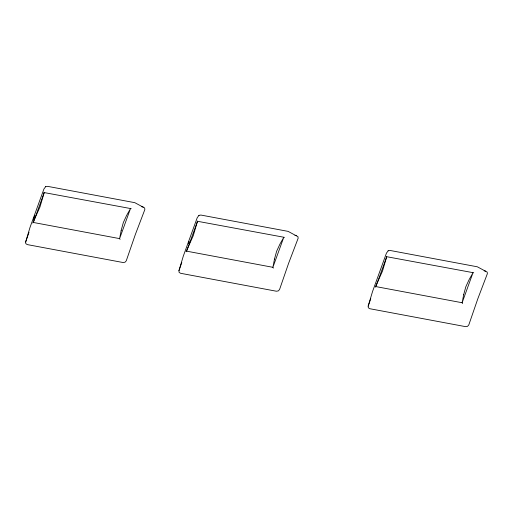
<?xml version="1.0" encoding="UTF-8"?>
<svg xmlns="http://www.w3.org/2000/svg" width="513" height="513" viewBox="0 0 513 513"><rect width="100%" height="100%" fill="white"/><g stroke="black" fill="none" stroke-linecap="round" stroke-linejoin="round"><path stroke-width="0.77" d="M45.574 186.674L47.587 186.347L134.804 202.673L144.672 207.97L144.826 209.612L135.323 234.563L126.249 260.841L125.005 262.22L123.082 262.528L27.272 244.592L25.804 243.649L25.65 242.008L30.01 227.4L43.938 188.976L45.67 186.655M198.871 215.37L200.884 215.05L288.101 231.376L297.97 236.673L298.124 238.308L288.62 263.259L279.553 289.537L278.303 290.916L276.379 291.224L180.57 273.288L179.101 272.345L178.947 270.704L183.308 256.096L197.242 217.672L198.967 215.357M388.097 250.799L390.111 250.472L477.327 266.798L487.196 272.095L487.35 273.737L477.847 298.688L468.779 324.966L467.529 326.345L465.612 326.653L369.796 308.717L368.328 307.774L368.174 306.133L372.541 291.525L386.469 253.101L388.194 250.78M25.65 242.008L29.017 232.248M33.422 219.481L34.717 215.729M178.947 270.704L181.801 262.444M368.174 306.133L370.764 298.624M188.297 243.694L189.137 241.495M32.761 223.059L39.963 207.002L44.201 192.587L43.906 192.324M186.059 251.761L193.26 235.698L197.499 221.283L197.204 221.02M375.285 287.184L382.486 271.12L386.725 256.712L386.43 256.449M131.213 208.669L44.201 192.587L33.371 222.469L119.6 238.616L120.068 239.404M284.51 237.365L197.499 221.283L186.668 251.171L272.897 267.311L273.365 268.107M473.736 272.794L386.725 256.712L375.894 286.594L462.123 302.734L462.598 303.529M141.633 206.733L143.204 207.028M294.93 235.435L296.501 235.73M484.157 270.858L485.728 271.153M121.177 230.433L119.6 238.616L130.43 208.727L126.589 215.486L123.319 222.604L121.177 230.433M274.474 259.129L272.897 267.311L283.727 237.429L279.893 244.188L276.616 251.306L274.474 259.129M463.701 294.552L462.123 302.734L472.96 272.852L469.119 279.611L465.842 286.729L463.701 294.552"/></g></svg>
